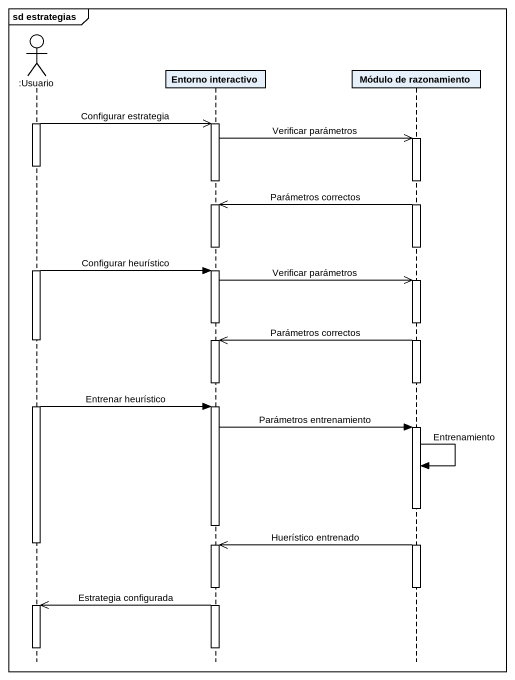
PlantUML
@startuml
mainframe sd estrategias
hide footbox
actor ":Usuario" as Usuario
participant "Entorno interactivo" as Entorno_interactivo
participant "Módulo de razonamiento" as Módulo_de_razonamiento

activate Usuario
Usuario ->> Entorno_interactivo : Configurar estrategia
activate Entorno_interactivo
Entorno_interactivo ->> Módulo_de_razonamiento : Verificar parámetros
activate Módulo_de_razonamiento
deactivate Usuario
deactivate Entorno_interactivo
Módulo_de_razonamiento ->> Entorno_interactivo : Parámetros correctos
activate Entorno_interactivo
deactivate Entorno_interactivo
deactivate Módulo_de_razonamiento
activate Usuario
Usuario -> Entorno_interactivo : Configurar heurístico
activate Entorno_interactivo
Entorno_interactivo ->> Módulo_de_razonamiento : Verificar parámetros
activate Módulo_de_razonamiento
deactivate Entorno_interactivo
Módulo_de_razonamiento ->> Entorno_interactivo : Parámetros correctos
activate Entorno_interactivo
deactivate Entorno_interactivo
deactivate Módulo_de_razonamiento
Usuario -> Entorno_interactivo : Entrenar heurístico
activate Entorno_interactivo
Entorno_interactivo -> Módulo_de_razonamiento : Parámetros entrenamiento
activate Módulo_de_razonamiento
Módulo_de_razonamiento -> Módulo_de_razonamiento : Entrenamiento
deactivate Entorno_interactivo
deactivate Usuario
Módulo_de_razonamiento ->> Entorno_interactivo : Huerístico entrenado
activate Entorno_interactivo
deactivate Módulo_de_razonamiento
Entorno_interactivo ->> Usuario : Estrategia configurada
activate Usuario
deactivate Usuario
deactivate Entorno_interactivo
@enduml
